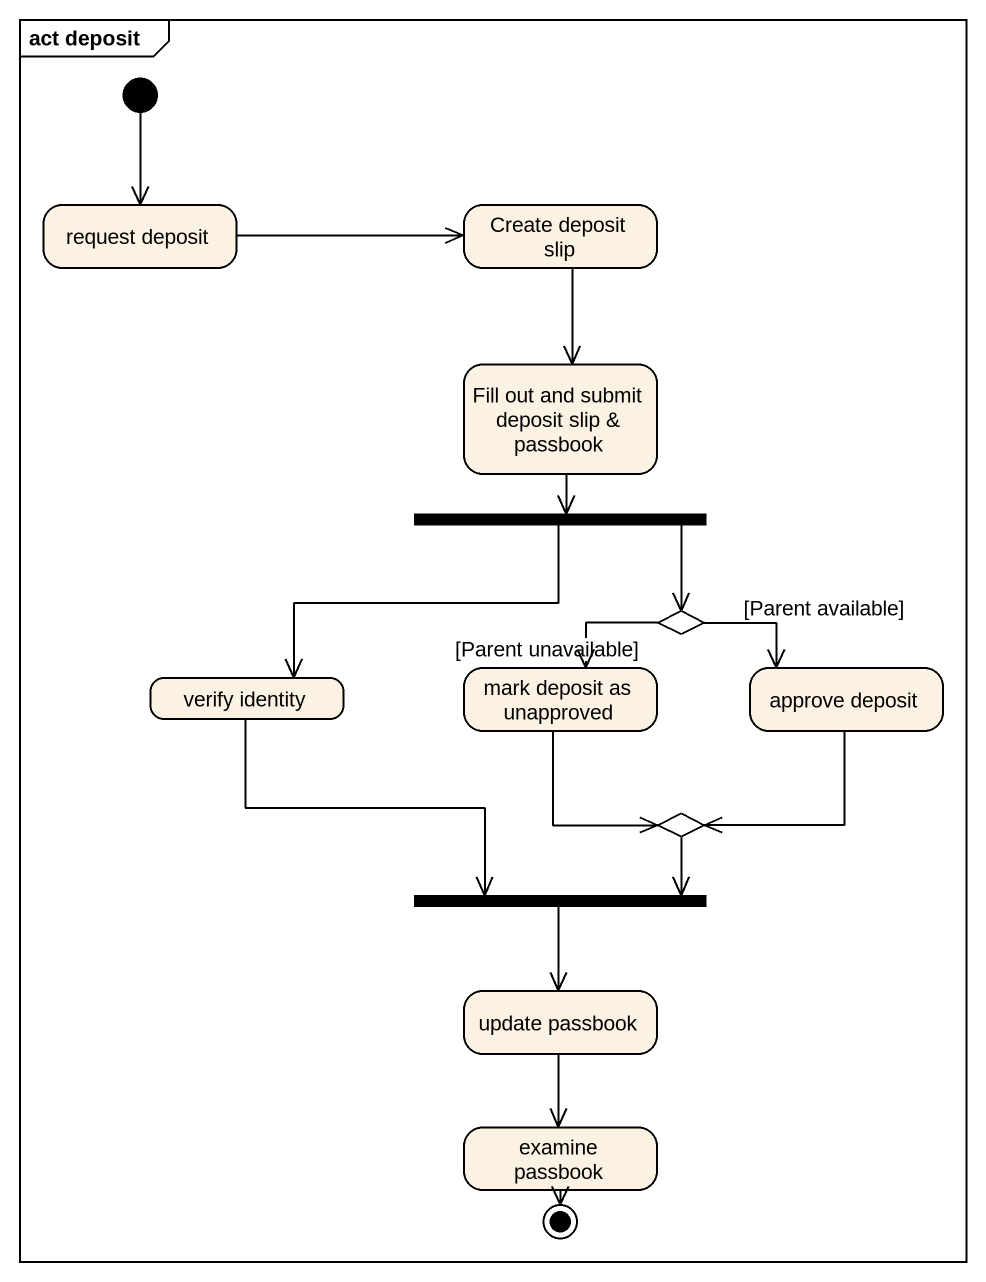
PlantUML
@startuml
mainframe act deposit
hide empty description
state "request deposit" as request_deposit
state "Create deposit slip" as Create_deposit_slip
state "Fill out and submit deposit slip & passbook" as Fill_out_and_submit_deposit
state fork1 <<fork>>
state choice1 <<choice>>
state "verify identity" as verify_identity
state "mark deposit as unapproved" as mark_deposit_as_unapproved
state "approve deposit" as approve_deposit
state choice2 <<choice>>
state fork2 <<join>>
state "update passbook" as update_passbook
state "examine passbook" as examine_passbook
[*] --> request_deposit
request_deposit -right-> Create_deposit_slip
Create_deposit_slip --> Fill_out_and_submit_deposit
Fill_out_and_submit_deposit --> fork1
fork1 --> choice1
fork1 -left-> verify_identity
choice1 --> mark_deposit_as_unapproved : [Parent unavailable]
choice1 -right-> approve_deposit : [Parent available]
verify_identity --> fork2
mark_deposit_as_unapproved --> choice2
approve_deposit --> choice2
choice2 --> fork2
fork2 --> update_passbook
update_passbook --> examine_passbook
examine_passbook --> [*]
@enduml
